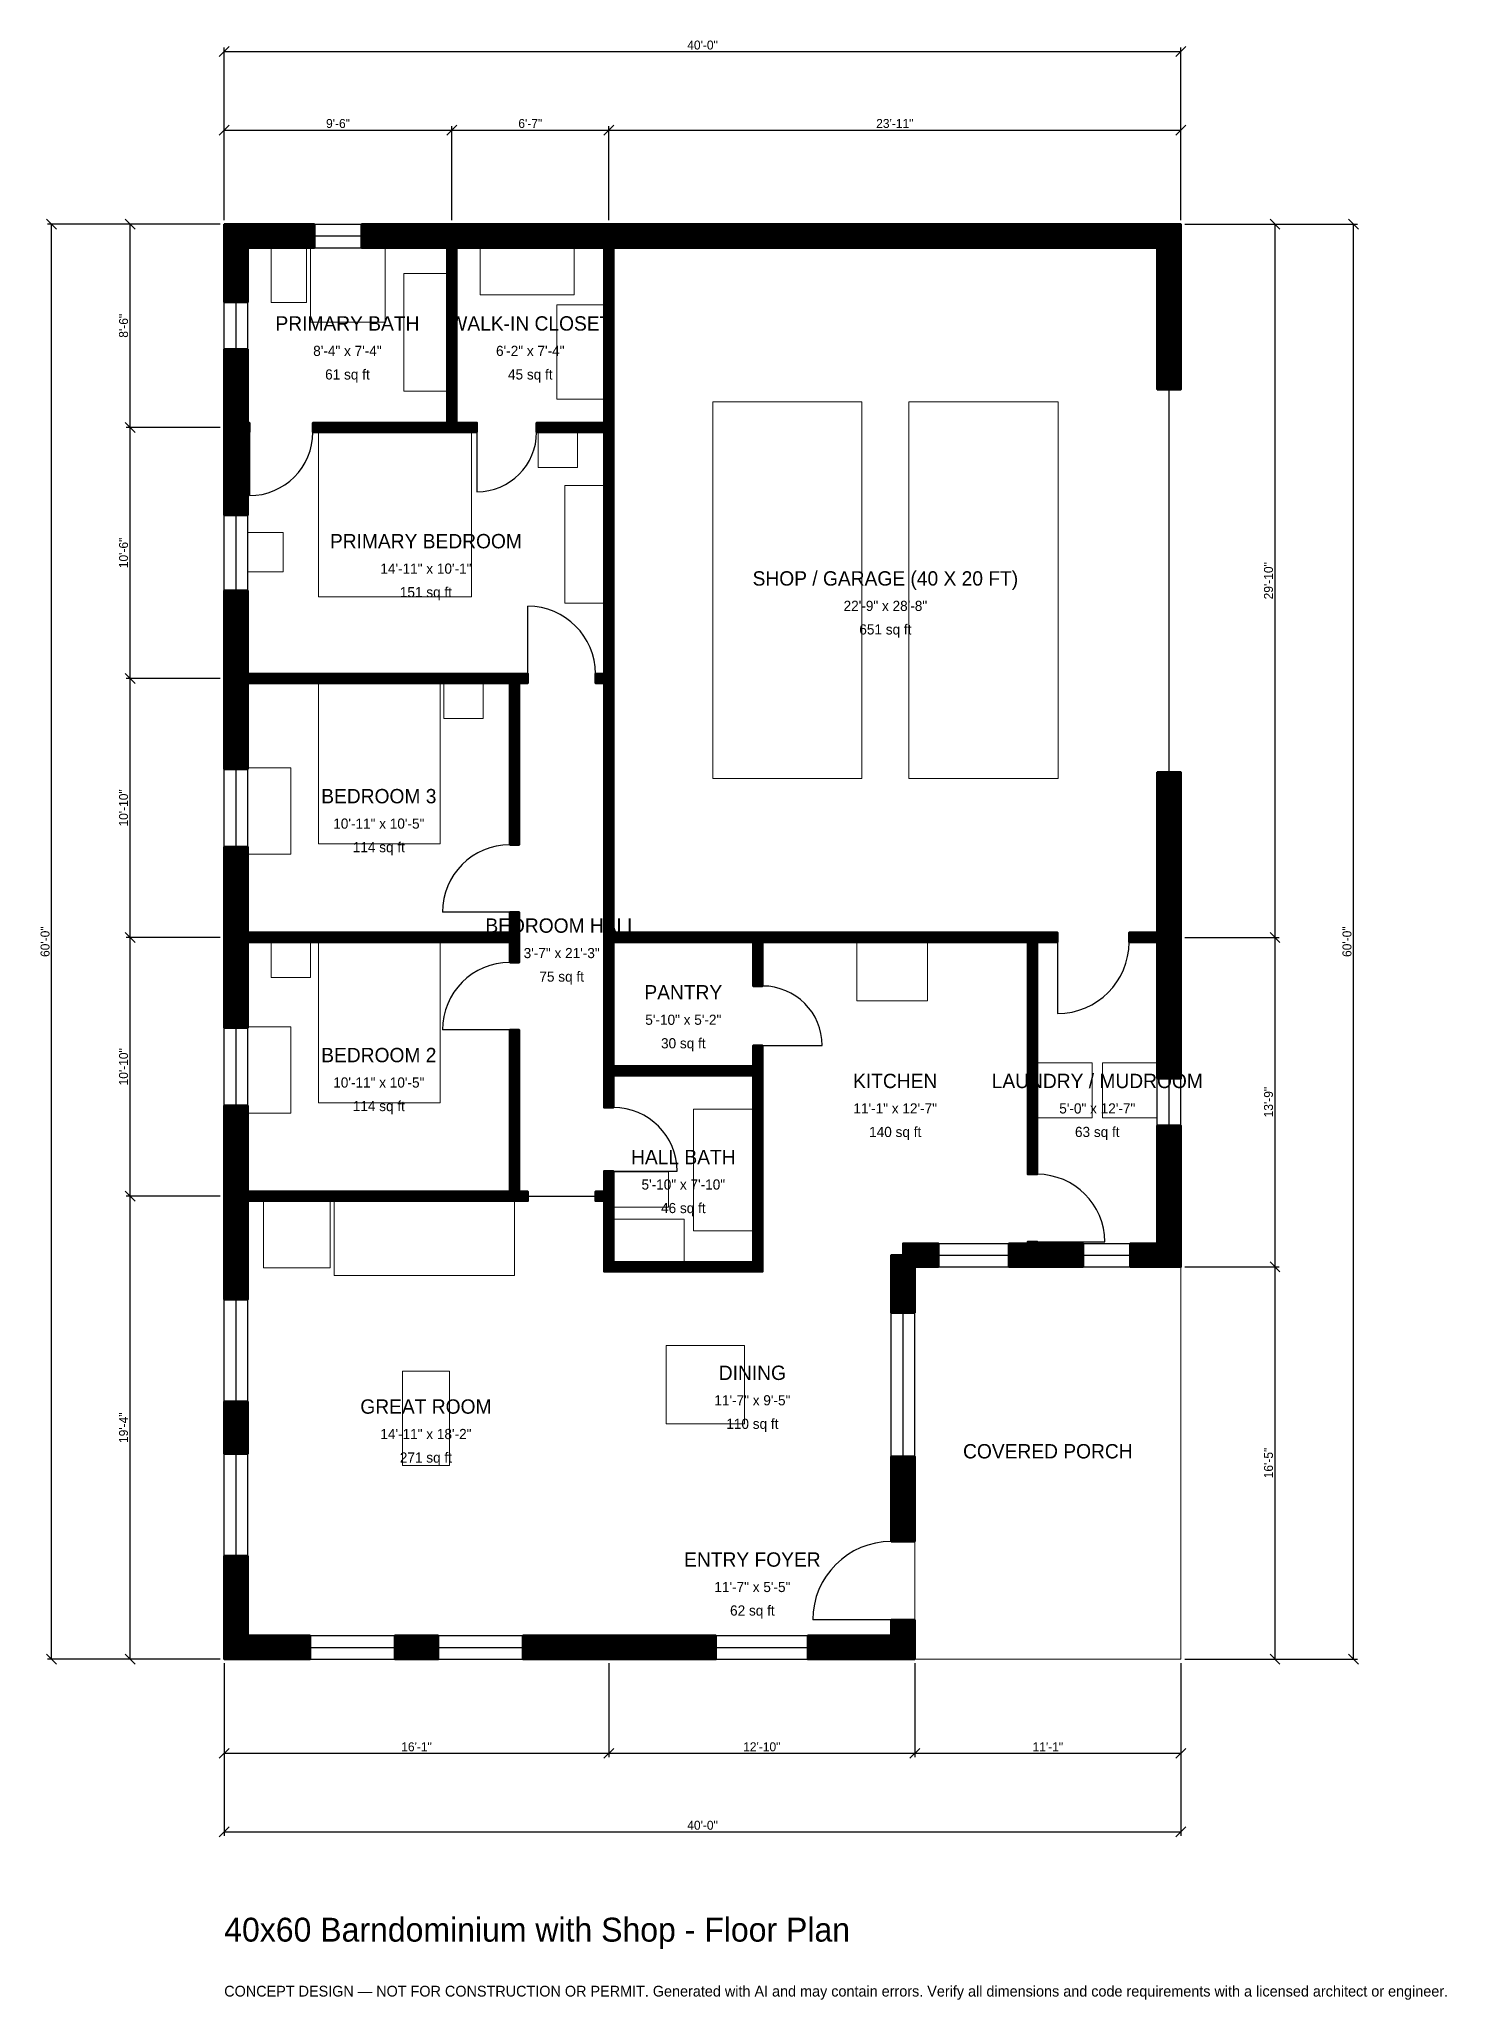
# Model space of a CAD drawing. Header units: inches. Extents: x -93 to 613, y -171 to 813.
import ezdxf
from ezdxf.enums import TextEntityAlignment as Align

# ---------------------------------------------------------------- set-up
doc = ezdxf.new("R2010")
doc.units = ezdxf.units.IN
doc.header["$MEASUREMENT"] = 0
doc.linetypes.add('DASHED', pattern=[0.6, 0.5, -0.1])
for name, color, linetype, lineweight in [('A-ANNO-DIMS', 1, 'Continuous', 13), ('A-ANNO-TEXT', 7, 'Continuous', 18), ('A-AREA-IDEN', 7, 'Continuous', 18), ('A-DOOR', 2, 'Continuous', 25), ('A-FLOR-FIXT', 9, 'Continuous', 13), ('A-FURN', 9, 'Continuous', 13), ('A-GLAZ', 4, 'Continuous', 25), ('A-SITE-PAVE', 8, 'Continuous', 13), ('A-WALL', 7, 'Continuous', 50), ('A-WALL-PATT', 8, 'Continuous', 13)]:
    doc.layers.add(name, color=color, linetype=linetype, lineweight=lineweight)
doc.dimstyles.new('PLAN', dxfattribs={"dimtxt": 4.5, "dimasz": 3, "dimexe": 2, "dimexo": 2, "dimgap": 1, "dimtad": 1, "dimdec": 0, "dimlunit": 4, "dimtsz": 2.5, "dimcen": 2.5, "dimclrd": 1, "dimclre": 1, "dimazin": 3, "dimtfac": 1, "dimtmove": 0, "dimatfit": 3})

msp = doc.modelspace()

# ---------------------------------------------------------------- hatches: boundary and pattern name
at = {"layer": 'A-WALL-PATT'}
h = msp.add_hatch(dxfattribs=at)
h.set_pattern_fill('ANSI31', color=8, scale=0.8)
h.paths.add_polyline_path([(0, 0), (0, 11.811), (0, 11.811), (0, 51.8373), (11.811, 51.8373), (11.811, 11.811), (43.0446, 11.811), (43.0446, 0), (11.811, 0), (11.811, 0), (0, 0), (0, 0), (0, 0), (0, 0)])
h.paths.add_polyline_path([(0, 129.2651), (11.811, 129.2651), (11.811, 103.0184), (0, 103.0184), (0, 129.2651)])
h.paths.add_polyline_path([(0, 226.378), (0, 229.9213), (0, 229.9213), (0, 234.6457), (0, 234.6457), (0, 238.189), (0, 277.7559), (11.811, 277.7559), (11.811, 238.189), (11.811, 234.6457), (143.3071, 234.6457), (143.3071, 315.748), (148.0315, 315.748), (148.0315, 234.6457), (152.3622, 234.6457), (152.3622, 229.9213), (148.0315, 229.9213), (143.3071, 229.9213), (11.811, 229.9213), (11.811, 226.378), (11.811, 180.4462), (0, 180.4462), (0, 226.378)])
h.paths.add_polyline_path([(0, 356.2992), (0, 359.8425), (0, 359.8425), (0, 364.5669), (0, 364.5669), (0, 368.1102), (0, 407.6772), (11.811, 407.6772), (11.811, 368.1102), (11.811, 364.5669), (143.3071, 364.5669), (143.3071, 374.8031), (148.0315, 374.8031), (148.0315, 364.5669), (148.0315, 359.8425), (148.0315, 349.6063), (143.3071, 349.6063), (143.3071, 359.8425), (11.811, 359.8425), (11.811, 356.2992), (11.811, 316.7323), (0, 316.7323), (0, 356.2992)])
h.paths.add_polyline_path([(0, 486.2205), (0, 489.7638), (0, 489.7638), (0, 494.4882), (0, 494.4882), (0, 498.0315), (0, 536.2205), (11.811, 536.2205), (11.811, 498.0315), (11.811, 494.4882), (143.3071, 494.4882), (148.0315, 494.4882), (152.3622, 494.4882), (152.3622, 489.7638), (148.0315, 489.7638), (148.0315, 408.6614), (143.3071, 408.6614), (143.3071, 489.7638), (11.811, 489.7638), (11.811, 486.2205), (11.811, 446.6535), (0, 446.6535), (0, 486.2205)])
h.paths.add_polyline_path([(0, 612.2047), (0, 615.748), (0, 615.748), (0, 620.4724), (0, 620.4724), (0, 624.0157), (0, 657.2835), (11.811, 657.2835), (11.811, 624.0157), (11.811, 620.4724), (12.5984, 620.4724), (12.5984, 615.748), (11.811, 615.748), (11.811, 612.2047), (11.811, 574.0157), (0, 574.0157), (0, 612.2047)])
h.paths.add_polyline_path([(0, 708.2677), (0, 708.2677), (0, 720.0787), (0, 720.0787), (0, 720.0788), (11.811, 720.0788), (11.811, 720.0787), (45.2756, 720.0787), (45.2756, 708.2677), (11.811, 708.2677), (11.811, 680.9055), (0, 680.9055), (0, 708.2677)])
h.paths.add_polyline_path([(108.2677, 720.0787), (111.811, 720.0787), (111.811, 720.0788), (116.5354, 720.0788), (116.5354, 720.0787), (120.0787, 720.0787), (187.0079, 720.0787), (190.5512, 720.0787), (190.5512, 720.0788), (195.2756, 720.0788), (195.2756, 720.0787), (198.8189, 720.0787), (468.1102, 720.0787), (468.1102, 720.0788), (479.9213, 720.0788), (479.9213, 720.0787), (479.9213, 720.0787), (479.9213, 708.2677), (479.9213, 708.2677), (479.9213, 637.2047), (468.1102, 637.2047), (468.1102, 708.2677), (198.8189, 708.2677), (195.2756, 708.2677), (195.2756, 620.4724), (195.2756, 615.748), (195.2756, 494.4882), (195.2756, 489.7638), (195.2756, 364.5669), (265.3543, 364.5669), (265.3543, 364.5669), (270.0787, 364.5669), (403.1496, 364.5669), (407.874, 364.5669), (418.1102, 364.5669), (418.1102, 359.8425), (407.874, 359.8425), (407.874, 243.3071), (403.1496, 243.3071), (403.1496, 359.8425), (270.0787, 359.8425), (270.0787, 337.7953), (265.3543, 337.7953), (265.3543, 359.8425), (265.3543, 359.8425), (195.2756, 359.8425), (195.2756, 297.6378), (265.3543, 297.6378), (265.3543, 307.874), (270.0787, 307.874), (270.0787, 297.6378), (270.0787, 292.9134), (270.0787, 199.2126), (270.0787, 194.4882), (265.3543, 194.4882), (195.2756, 194.4882), (190.5512, 194.4882), (190.5512, 199.2126), (190.5512, 229.9213), (186.2205, 229.9213), (186.2205, 234.6457), (190.5512, 234.6457), (190.5512, 244.8819), (195.2756, 244.8819), (195.2756, 234.6457), (195.2756, 229.9213), (195.2756, 199.2126), (265.3543, 199.2126), (265.3543, 292.9134), (195.2756, 292.9134), (195.2756, 276.7717), (190.5512, 276.7717), (190.5512, 292.9134), (190.5512, 297.6378), (190.5512, 359.8425), (190.5512, 364.5669), (190.5512, 489.7638), (186.2205, 489.7638), (186.2205, 494.4882), (190.5512, 494.4882), (190.5512, 615.748), (156.6929, 615.748), (156.6929, 620.4724), (190.5512, 620.4724), (190.5512, 708.2677), (187.0079, 708.2677), (120.0787, 708.2677), (116.5354, 708.2677), (116.5354, 620.4724), (126.7717, 620.4724), (126.7717, 615.748), (116.5354, 615.748), (111.811, 615.748), (44.4882, 615.748), (44.4882, 620.4724), (111.811, 620.4724), (111.811, 708.2677), (108.2677, 708.2677), (68.8976, 708.2677), (68.8976, 720.0787), (108.2677, 720.0787)])
h.paths.add_polyline_path([(479.9213, 368.1102), (479.9213, 364.5669), (479.9213, 364.5669), (479.9213, 359.8425), (479.9213, 359.8425), (479.9213, 356.2992), (479.9213, 291.3386), (468.1102, 291.3386), (468.1102, 356.2992), (468.1102, 359.8425), (453.937, 359.8425), (453.937, 364.5669), (468.1102, 364.5669), (468.1102, 368.1102), (468.1102, 445.0787), (479.9213, 445.0787), (479.9213, 368.1102)])
h.paths.add_polyline_path([(479.9213, 208.6614), (479.9213, 208.6614), (479.9213, 196.8504), (479.9213, 196.8504), (479.9213, 196.8504), (468.1102, 196.8504), (468.1102, 196.8504), (454.5276, 196.8504), (454.5276, 208.6614), (468.1102, 208.6614), (468.1102, 267.7165), (479.9213, 267.7165), (479.9213, 208.6614)])
h.paths.add_polyline_path([(411.4173, 196.8504), (407.874, 196.8504), (407.874, 196.8504), (403.1496, 196.8504), (403.1496, 196.8504), (399.6063, 196.8504), (393.7008, 196.8504), (393.7008, 208.6614), (399.6063, 208.6614), (403.1496, 208.6614), (403.1496, 209.4488), (407.874, 209.4488), (407.874, 208.6614), (411.4173, 208.6614), (430.9055, 208.6614), (430.9055, 196.8504), (411.4173, 196.8504)])
h.paths.add_polyline_path([(346.4567, 196.8504), (346.4567, 173.8189), (334.6457, 173.8189), (334.6457, 202.7559), (340.5512, 202.7559), (340.5512, 208.6614), (358.2677, 208.6614), (358.2677, 196.8504), (346.4567, 196.8504)])
h.paths.add_polyline_path([(346.4567, 84.6457), (346.4567, 72.8346), (346.4567, 59.0551), (334.6457, 59.0551), (334.6457, 72.8346), (334.6457, 84.6457), (334.6457, 101.7717), (346.4567, 101.7717), (346.4567, 84.6457)])
h.paths.add_polyline_path([(346.4567, 11.811), (346.4567, 11.811), (346.4567, 0), (346.4567, 0), (346.4567, 0), (334.6457, 0), (334.6457, 0), (292.7165, 0), (292.7165, 11.811), (334.6457, 11.811), (334.6457, 19.685), (346.4567, 19.685), (346.4567, 11.811)])
h.paths.add_polyline_path([(198.8189, 0), (187.0079, 0), (149.8688, 0), (149.8688, 11.811), (187.0079, 11.811), (198.8189, 11.811), (246.6535, 11.811), (246.6535, 0), (198.8189, 0)])
h.paths.add_polyline_path([(85.5643, 0), (85.5643, 11.811), (107.3491, 11.811), (107.3491, 0), (85.5643, 0)])

# ---------------------------------------------------------------- linework, layer by layer
at = {"layer": 'A-DOOR', "linetype": 'DASHED'}
msp.add_line((474.0157, 445.0787), (474.0157, 637.2047), dxfattribs=at)
at = {"layer": 'A-DOOR'}
for p, q in [((12.5984, 615.748), (12.5984, 583.8583)), ((126.7717, 615.748), (126.7717, 585.8268)), ((152.3622, 494.4882), (152.3622, 528.3465)), ((143.3071, 374.8031), (109.4488, 374.8031)), ((418.1102, 359.8425), (418.1102, 324.0157)), ((143.3071, 315.748), (109.4488, 315.748)), ((270.0787, 307.874), (300, 307.874)), ((195.2756, 244.8819), (227.1654, 244.8819)), ((152.3622, 232.2835), (186.2205, 232.2835)), ((407.874, 209.4488), (441.7323, 209.4488)), ((334.6457, 19.685), (295.2756, 19.685))]:
    msp.add_line(p, q, dxfattribs=at)
for centre, radius, start, end in [((12.5984, 615.748), 31.8898, 270, 360), ((126.7717, 615.748), 29.9213, 270, 360), ((152.3622, 494.4882), 33.8583, 0, 90), ((143.3071, 374.8031), 33.8583, 90, 180), ((418.1102, 359.8425), 35.8268, 270, 360), ((143.3071, 315.748), 33.8583, 90, 180), ((270.0787, 307.874), 29.9213, 0, 90), ((195.2756, 244.8819), 31.8898, 0, 90), ((407.874, 209.4488), 33.8583, 0, 90), ((334.6457, 19.685), 39.3701, 90, 180)]:
    msp.add_arc(centre, radius, start, end, dxfattribs=at)
at = {"layer": 'A-FLOR-FIXT'}
for points in [[(23.622, 680.7087), (41.3386, 680.7087), (41.3386, 708.2677), (23.622, 708.2677)], [(43.3071, 670.8661), (80.7087, 670.8661), (80.7087, 708.2677), (43.3071, 708.2677)], [(90.1575, 636.2205), (111.811, 636.2205), (111.811, 695.2756), (90.1575, 695.2756)], [(235.4331, 214.9606), (265.3543, 214.9606), (265.3543, 275.9843), (235.4331, 275.9843)], [(195.2756, 226.7717), (222.8346, 226.7717), (222.8346, 244.4882), (195.2756, 244.4882)], [(195.2756, 199.2126), (230.7087, 199.2126), (230.7087, 220.8661), (195.2756, 220.8661)]]:
    msp.add_lwpolyline(points, close=True, dxfattribs=at)
at = {"layer": 'A-FURN'}
for points in [[(128.3465, 684.6457), (175.5906, 684.6457), (175.5906, 708.2677), (128.3465, 708.2677)], [(166.9291, 632.2835), (190.5512, 632.2835), (190.5512, 679.5276), (166.9291, 679.5276)], [(245.0787, 441.9291), (319.8819, 441.9291), (319.8819, 630.9055), (245.0787, 630.9055)], [(343.5039, 441.9291), (418.3071, 441.9291), (418.3071, 630.9055), (343.5039, 630.9055)], [(47.2441, 533.0709), (124.0157, 533.0709), (124.0157, 615.748), (47.2441, 615.748)], [(157.4803, 598.0315), (177.1654, 598.0315), (177.1654, 615.748), (157.4803, 615.748)], [(170.8661, 529.9213), (190.5512, 529.9213), (190.5512, 588.9764), (170.8661, 588.9764)], [(11.811, 545.6693), (29.5276, 545.6693), (29.5276, 565.3543), (11.811, 565.3543)], [(47.2441, 409.0551), (108.2677, 409.0551), (108.2677, 489.7638), (47.2441, 489.7638)], [(110.2362, 472.0472), (129.9213, 472.0472), (129.9213, 489.7638), (110.2362, 489.7638)], [(11.811, 403.937), (33.4646, 403.937), (33.4646, 447.2441), (11.811, 447.2441)], [(23.622, 342.126), (43.3071, 342.126), (43.3071, 359.8425), (23.622, 359.8425)], [(47.2441, 279.1339), (108.2677, 279.1339), (108.2677, 359.8425), (47.2441, 359.8425)], [(317.3228, 330.315), (352.7559, 330.315), (352.7559, 359.8425), (317.3228, 359.8425)], [(11.811, 274.0157), (33.4646, 274.0157), (33.4646, 317.3228), (11.811, 317.3228)], [(407.874, 271.6535), (435.4331, 271.6535), (435.4331, 299.2126), (407.874, 299.2126)], [(440.5512, 271.6535), (468.1102, 271.6535), (468.1102, 299.2126), (440.5512, 299.2126)], [(19.685, 196.4567), (53.1496, 196.4567), (53.1496, 229.9213), (19.685, 229.9213)], [(55.1181, 192.5197), (145.6693, 192.5197), (145.6693, 229.9213), (55.1181, 229.9213)], [(221.6535, 118.1102), (261.0236, 118.1102), (261.0236, 157.4803), (221.6535, 157.4803)], [(89.3701, 97.2441), (112.9921, 97.2441), (112.9921, 144.4882), (89.3701, 144.4882)]]:
    msp.add_lwpolyline(points, close=True, dxfattribs=at)
at = {"layer": 'A-GLAZ'}
for p, q in [((45.2756, 720.0787), (68.8976, 720.0787)), ((45.2756, 714.1732), (68.8976, 714.1732)), ((45.2756, 708.2677), (68.8976, 708.2677)), ((0, 657.2835), (0, 680.9055)), ((5.9055, 657.2835), (5.9055, 680.9055)), ((11.811, 657.2835), (11.811, 680.9055)), ((0, 536.2205), (0, 574.0157)), ((5.9055, 536.2205), (5.9055, 574.0157)), ((11.811, 536.2205), (11.811, 574.0157)), ((0, 407.6772), (0, 446.6535)), ((5.9055, 407.6772), (5.9055, 446.6535)), ((11.811, 407.6772), (11.811, 446.6535)), ((0, 277.7559), (0, 316.7323)), ((5.9055, 277.7559), (5.9055, 316.7323)), ((11.811, 277.7559), (11.811, 316.7323)), ((468.1102, 267.7165), (468.1102, 291.3386)), ((474.0157, 267.7165), (474.0157, 291.3386)), ((479.9213, 267.7165), (479.9213, 291.3386)), ((358.2677, 208.6614), (393.7008, 208.6614)), ((430.9055, 208.6614), (454.5276, 208.6614)), ((358.2677, 202.7559), (393.7008, 202.7559)), ((358.2677, 196.8504), (393.7008, 196.8504)), ((430.9055, 202.7559), (454.5276, 202.7559)), ((430.9055, 196.8504), (454.5276, 196.8504)), ((0, 129.2651), (0, 180.4462)), ((5.9055, 129.2651), (5.9055, 180.4462)), ((11.811, 129.2651), (11.811, 180.4462)), ((334.6457, 101.7717), (334.6457, 173.8189)), ((340.5512, 101.7717), (340.5512, 173.8189)), ((346.4567, 101.7717), (346.4567, 173.8189)), ((0, 51.8373), (0, 103.0184)), ((5.9055, 51.8373), (5.9055, 103.0184)), ((11.811, 51.8373), (11.811, 103.0184)), ((43.0446, 11.811), (85.5643, 11.811)), ((107.3491, 11.811), (149.8688, 11.811)), ((246.6535, 11.811), (292.7165, 11.811)), ((43.0446, 5.9055), (85.5643, 5.9055)), ((43.0446, 0), (85.5643, 0)), ((107.3491, 5.9055), (149.8688, 5.9055)), ((107.3491, 0), (149.8688, 0)), ((246.6535, 5.9055), (292.7165, 5.9055)), ((246.6535, 0), (292.7165, 0))]:
    msp.add_line(p, q, dxfattribs=at)
at = {"layer": 'A-SITE-PAVE', "linetype": 'DASHED'}
msp.add_lwpolyline([(346.4567, 0), (479.9213, 0), (479.9213, 196.8504), (346.4567, 196.8504)], close=True, dxfattribs=at)
at = {"layer": 'A-WALL'}
for points in [[(0, 708.2677), (0, 708.2677), (0, 720.0787), (0, 720.0787), (0, 720.0788), (11.811, 720.0788), (11.811, 720.0787), (45.2756, 720.0787), (45.2756, 708.2677), (11.811, 708.2677), (11.811, 680.9055), (0, 680.9055), (0, 708.2677)], [(108.2677, 720.0787), (111.811, 720.0787), (111.811, 720.0788), (116.5354, 720.0788), (116.5354, 720.0787), (120.0787, 720.0787), (187.0079, 720.0787), (190.5512, 720.0787), (190.5512, 720.0788), (195.2756, 720.0788), (195.2756, 720.0787), (198.8189, 720.0787), (468.1102, 720.0787), (468.1102, 720.0788), (479.9213, 720.0788), (479.9213, 720.0787), (479.9213, 720.0787), (479.9213, 708.2677), (479.9213, 708.2677), (479.9213, 637.2047), (468.1102, 637.2047), (468.1102, 708.2677), (198.8189, 708.2677), (195.2756, 708.2677), (195.2756, 620.4724), (195.2756, 615.748), (195.2756, 494.4882), (195.2756, 489.7638), (195.2756, 364.5669), (265.3543, 364.5669), (265.3543, 364.5669), (270.0787, 364.5669), (403.1496, 364.5669), (407.874, 364.5669), (418.1102, 364.5669), (418.1102, 359.8425), (407.874, 359.8425), (407.874, 243.3071), (403.1496, 243.3071), (403.1496, 359.8425), (270.0787, 359.8425), (270.0787, 337.7953), (265.3543, 337.7953), (265.3543, 359.8425), (265.3543, 359.8425), (195.2756, 359.8425), (195.2756, 297.6378), (265.3543, 297.6378), (265.3543, 307.874), (270.0787, 307.874), (270.0787, 297.6378), (270.0787, 292.9134), (270.0787, 199.2126), (270.0787, 194.4882), (265.3543, 194.4882), (195.2756, 194.4882), (190.5512, 194.4882), (190.5512, 199.2126), (190.5512, 229.9213), (186.2205, 229.9213), (186.2205, 234.6457), (190.5512, 234.6457), (190.5512, 244.8819), (195.2756, 244.8819), (195.2756, 234.6457), (195.2756, 229.9213), (195.2756, 199.2126), (265.3543, 199.2126), (265.3543, 292.9134), (195.2756, 292.9134), (195.2756, 276.7717), (190.5512, 276.7717), (190.5512, 292.9134), (190.5512, 297.6378), (190.5512, 359.8425), (190.5512, 364.5669), (190.5512, 489.7638), (186.2205, 489.7638), (186.2205, 494.4882), (190.5512, 494.4882), (190.5512, 615.748), (156.6929, 615.748), (156.6929, 620.4724), (190.5512, 620.4724), (190.5512, 708.2677), (187.0079, 708.2677), (120.0787, 708.2677), (116.5354, 708.2677), (116.5354, 620.4724), (126.7717, 620.4724), (126.7717, 615.748), (116.5354, 615.748), (111.811, 615.748), (44.4882, 615.748), (44.4882, 620.4724), (111.811, 620.4724), (111.811, 708.2677), (108.2677, 708.2677), (68.8976, 708.2677), (68.8976, 720.0787), (108.2677, 720.0787)], [(0, 612.2047), (0, 615.748), (0, 615.748), (0, 620.4724), (0, 620.4724), (0, 624.0157), (0, 657.2835), (11.811, 657.2835), (11.811, 624.0157), (11.811, 620.4724), (12.5984, 620.4724), (12.5984, 615.748), (11.811, 615.748), (11.811, 612.2047), (11.811, 574.0157), (0, 574.0157), (0, 612.2047)], [(0, 486.2205), (0, 489.7638), (0, 489.7638), (0, 494.4882), (0, 494.4882), (0, 498.0315), (0, 536.2205), (11.811, 536.2205), (11.811, 498.0315), (11.811, 494.4882), (143.3071, 494.4882), (148.0315, 494.4882), (152.3622, 494.4882), (152.3622, 489.7638), (148.0315, 489.7638), (148.0315, 408.6614), (143.3071, 408.6614), (143.3071, 489.7638), (11.811, 489.7638), (11.811, 486.2205), (11.811, 446.6535), (0, 446.6535), (0, 486.2205)], [(479.9213, 368.1102), (479.9213, 364.5669), (479.9213, 364.5669), (479.9213, 359.8425), (479.9213, 359.8425), (479.9213, 356.2992), (479.9213, 291.3386), (468.1102, 291.3386), (468.1102, 356.2992), (468.1102, 359.8425), (453.937, 359.8425), (453.937, 364.5669), (468.1102, 364.5669), (468.1102, 368.1102), (468.1102, 445.0787), (479.9213, 445.0787), (479.9213, 368.1102)], [(0, 356.2992), (0, 359.8425), (0, 359.8425), (0, 364.5669), (0, 364.5669), (0, 368.1102), (0, 407.6772), (11.811, 407.6772), (11.811, 368.1102), (11.811, 364.5669), (143.3071, 364.5669), (143.3071, 374.8031), (148.0315, 374.8031), (148.0315, 364.5669), (148.0315, 359.8425), (148.0315, 349.6063), (143.3071, 349.6063), (143.3071, 359.8425), (11.811, 359.8425), (11.811, 356.2992), (11.811, 316.7323), (0, 316.7323), (0, 356.2992)], [(0, 226.378), (0, 229.9213), (0, 229.9213), (0, 234.6457), (0, 234.6457), (0, 238.189), (0, 277.7559), (11.811, 277.7559), (11.811, 238.189), (11.811, 234.6457), (143.3071, 234.6457), (143.3071, 315.748), (148.0315, 315.748), (148.0315, 234.6457), (152.3622, 234.6457), (152.3622, 229.9213), (148.0315, 229.9213), (143.3071, 229.9213), (11.811, 229.9213), (11.811, 226.378), (11.811, 180.4462), (0, 180.4462), (0, 226.378)], [(479.9213, 208.6614), (479.9213, 208.6614), (479.9213, 196.8504), (479.9213, 196.8504), (479.9213, 196.8504), (468.1102, 196.8504), (468.1102, 196.8504), (454.5276, 196.8504), (454.5276, 208.6614), (468.1102, 208.6614), (468.1102, 267.7165), (479.9213, 267.7165), (479.9213, 208.6614)], [(346.4567, 196.8504), (346.4567, 173.8189), (334.6457, 173.8189), (334.6457, 202.7559), (340.5512, 202.7559), (340.5512, 208.6614), (358.2677, 208.6614), (358.2677, 196.8504), (346.4567, 196.8504)], [(411.4173, 196.8504), (407.874, 196.8504), (407.874, 196.8504), (403.1496, 196.8504), (403.1496, 196.8504), (399.6063, 196.8504), (393.7008, 196.8504), (393.7008, 208.6614), (399.6063, 208.6614), (403.1496, 208.6614), (403.1496, 209.4488), (407.874, 209.4488), (407.874, 208.6614), (411.4173, 208.6614), (430.9055, 208.6614), (430.9055, 196.8504), (411.4173, 196.8504)], [(0, 129.2651), (11.811, 129.2651), (11.811, 103.0184), (0, 103.0184), (0, 129.2651)], [(346.4567, 84.6457), (346.4567, 72.8346), (346.4567, 59.0551), (334.6457, 59.0551), (334.6457, 72.8346), (334.6457, 84.6457), (334.6457, 101.7717), (346.4567, 101.7717), (346.4567, 84.6457)], [(0, 0), (0, 11.811), (0, 11.811), (0, 51.8373), (11.811, 51.8373), (11.811, 11.811), (43.0446, 11.811), (43.0446, 0), (11.811, 0), (11.811, 0), (0, 0), (0, 0), (0, 0), (0, 0)], [(346.4567, 11.811), (346.4567, 11.811), (346.4567, 0), (346.4567, 0), (346.4567, 0), (334.6457, 0), (334.6457, 0), (292.7165, 0), (292.7165, 11.811), (334.6457, 11.811), (334.6457, 19.685), (346.4567, 19.685), (346.4567, 11.811)], [(85.5643, 0), (85.5643, 11.811), (107.3491, 11.811), (107.3491, 0), (85.5643, 0)], [(198.8189, 0), (187.0079, 0), (149.8688, 0), (149.8688, 11.811), (187.0079, 11.811), (198.8189, 11.811), (246.6535, 11.811), (246.6535, 0), (198.8189, 0)]]:
    msp.add_lwpolyline(points, close=True, dxfattribs=at)

# ---------------------------------------------------------------- texts
at = {"layer": 'A-ANNO-TEXT'}
for s, height, p in [('40x60 Barndominium with Shop - Floor Plan', 12, (0, -141.7323)), ('CONCEPT DESIGN — NOT FOR CONSTRUCTION OR PERMIT. Generated with AI and may contain errors. Verify all dimensions and code requirements with a licensed architect or engineer.', 5.4, (0, -169.2913))]:
    msp.add_text(s, height=height, dxfattribs=at).set_placement(p)
at = {"layer": 'A-AREA-IDEN'}
for s, height, p in [('PRIMARY BATH', 7.2, (61.811, 670.2756)), ('WALK-IN CLOSET', 7.2, (153.5433, 670.2756)), ('8\'-4" x 7\'-4"', 5.1, (61.811, 656.4961)), ('6\'-2" x 7\'-4"', 5.1, (153.5433, 656.4961)), ('61 sq ft', 5.1, (61.811, 644.685)), ('45 sq ft', 5.1, (153.5433, 644.685)), ('PRIMARY BEDROOM', 7.2, (101.1811, 561.0236)), ('14\'-11" x 10\'-1"', 5.1, (101.1811, 547.2441)), ('SHOP / GARAGE (40 X 20 FT)', 7.2, (331.6929, 542.3228)), ('151 sq ft', 5.1, (101.1811, 535.4331)), ('22\'-9" x 28\'-8"', 5.1, (331.6929, 528.5433)), ('651 sq ft', 5.1, (331.6929, 516.7323)), ('BEDROOM 3', 7.2, (77.5591, 433.0709)), ('10\'-11" x 10\'-5"', 5.1, (77.5591, 419.2913)), ('114 sq ft', 5.1, (77.5591, 407.4803)), ('BEDROOM HALL', 7.2, (169.2913, 368.1102)), ('3\'-7" x 21\'-3"', 5.1, (169.2913, 354.3307)), ('75 sq ft', 5.1, (169.2913, 342.5197)), ('PANTRY', 7.2, (230.315, 334.6457)), ('5\'-10" x 5\'-2"', 5.1, (230.315, 320.8661)), ('BEDROOM 2', 7.2, (77.5591, 303.1496)), ('30 sq ft', 5.1, (230.315, 309.0551)), ('10\'-11" x 10\'-5"', 5.1, (77.5591, 289.3701)), ('KITCHEN', 7.2, (336.6142, 290.1575)), ('LAUNDRY / MUDROOM', 7.2, (437.9921, 290.1575)), ('114 sq ft', 5.1, (77.5591, 277.5591)), ('11\'-1" x 12\'-7"', 5.1, (336.6142, 276.378)), ('5\'-0" x 12\'-7"', 5.1, (437.9921, 276.378)), ('140 sq ft', 5.1, (336.6142, 264.5669)), ('63 sq ft', 5.1, (437.9921, 264.5669)), ('HALL BATH', 7.2, (230.315, 251.9685)), ('5\'-10" x 7\'-10"', 5.1, (230.315, 238.189)), ('46 sq ft', 5.1, (230.315, 226.378)), ('DINING', 7.2, (264.9606, 143.7008)), ('GREAT ROOM', 7.2, (101.1811, 126.7717)), ('11\'-7" x 9\'-5"', 5.1, (264.9606, 129.9213)), ('110 sq ft', 5.1, (264.9606, 118.1102)), ('14\'-11" x 18\'-2"', 5.1, (101.1811, 112.9921)), ('271 sq ft', 5.1, (101.1811, 101.1811)), ('COVERED PORCH', 7.2, (413.189, 104.3307)), ('ENTRY FOYER', 7.2, (264.9606, 50)), ('11\'-7" x 5\'-5"', 5.1, (264.9606, 36.2205)), ('62 sq ft', 5.1, (264.9606, 24.4094))]:
    msp.add_text(s, height=height, dxfattribs=at).set_placement(p, align=Align.MIDDLE_CENTER)

# ---------------------------------------------------------------- dimensions: what is measured, and where the dimension line sits
at = {"layer": 'A-ANNO-DIMS'}
for base, p1, p2, text in [((0, 806.6929), (0, 720.0787), (479.9213, 720.0787), '40\'-0"'), ((0, 767.3228), (0, 720.0787), (114.1732, 720.0787), '9\'-6"'), ((114.1732, 767.3228), (114.1732, 720.0787), (192.9134, 720.0787), '6\'-7"'), ((192.9134, 767.3228), (192.9134, 720.0787), (479.9213, 720.0787), '23\'-11"'), ((0, -47.2441), (0, 0), (192.9134, 0), '16\'-1"'), ((0, -86.6142), (0, 0), (479.9213, 0), '40\'-0"'), ((192.9134, -47.2441), (192.9134, 0), (346.4567, 0), '12\'-10"'), ((346.4567, -47.2441), (346.4567, 0), (479.9213, 0), '11\'-1"')]:
    msp.add_linear_dim(base=base, p1=p1, p2=p2, text=text, dimstyle='PLAN', dxfattribs=at).render()
for base, p1, p2, text in [((-86.6142, 0), (0, 0), (0, 720.0787), '60\'-0"'), ((-47.2441, 618.1102), (0, 618.1102), (0, 720.0787), '8\'-6"'), ((527.1654, 362.2047), (479.9213, 362.2047), (479.9213, 720.0787), '29\'-10"'), ((566.5354, 0), (479.9213, 0), (479.9213, 720.0787), '60\'-0"'), ((-47.2441, 492.126), (0, 492.126), (0, 618.1102), '10\'-6"'), ((-47.2441, 362.2047), (0, 362.2047), (0, 492.126), '10\'-10"'), ((-47.2441, 232.2835), (0, 232.2835), (0, 362.2047), '10\'-10"'), ((527.1654, 196.8504), (479.9213, 196.8504), (479.9213, 362.2047), '13\'-9"'), ((-47.2441, 0), (0, 0), (0, 232.2835), '19\'-4"'), ((527.1654, 0), (479.9213, 0), (479.9213, 196.8504), '16\'-5"')]:
    msp.add_linear_dim(base=base, p1=p1, p2=p2, angle=90, text=text, dimstyle='PLAN', dxfattribs=at).render()

doc.saveas('drawing.dxf')
